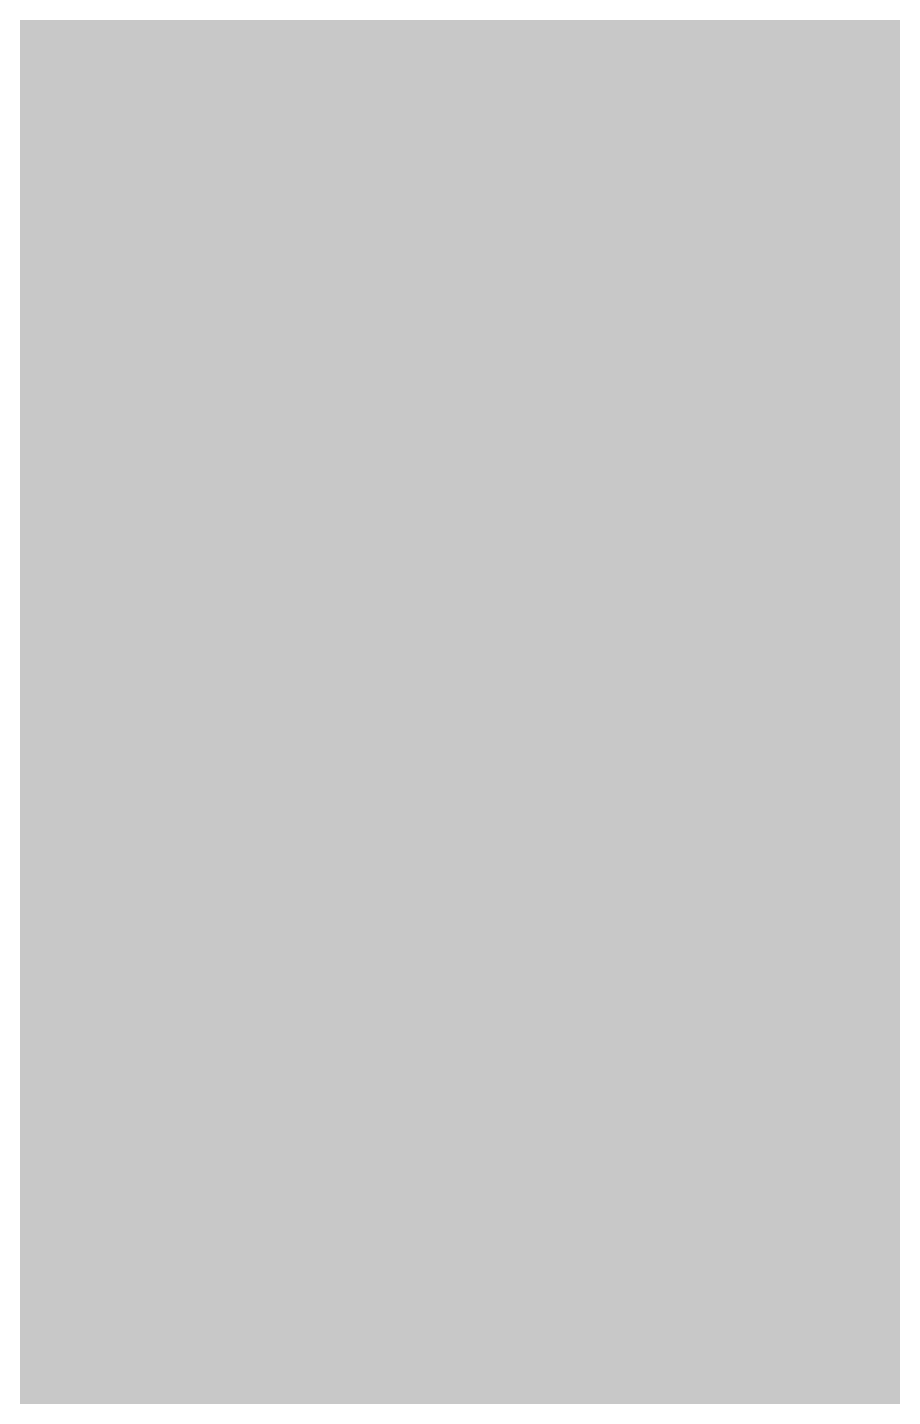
# Model space of a CAD drawing. Header units: inches. Extents: x -26493 to -10162, y -132 to 713.
# Drawn here: x -25005.35 to -25004.994, y 290.43 to 290.993 of the extents above; entities that cross this region are included whole.
import ezdxf

# ---------------------------------------------------------------- set-up
doc = ezdxf.new("R2010")
doc.units = ezdxf.units.IN
doc.header["$MEASUREMENT"] = 0
doc.layers.add('Q-SPCQ', color=91, linetype='Continuous', lineweight=9)

# ---------------------------------------------------------------- blocks, each defined once
blk = doc.blocks.new('Basketball_Backstop-Performance_Sports_Systems-3103-Ceiling_Hung - 27_-0_ to 27_-11 7_8_-706978-Section 13')
at = {"layer": 'Q-SPCQ'}
blk.add_hatch(color=256, dxfattribs=at).paths.add_polyline_path([(-25006.86166, 289.8125), (-25000.36166, 289.8125), (-25000.36166, 291), (-25000.50811, 291.35355), (-25000.73225, 291.48296), (-25000.86166, 291.5), (-25002.04203, 291.46092), (-25002.37422, 291.00436), (-25002.73666, 290.72325), (-25003.15873, 290.54701), (-25003.38962, 290.48696), (-25004.03224, 290.5386), (-25004.42416, 290.68838), (-25004.76071, 290.91979), (-25004.97216, 291.12211), (-25005.20541, 291.5), (-25006.49107, 291.48296), (-25006.71521, 291.35355), (-25006.86166, 291)], flags=0)
for centre, radius, start, end in [((-25003.61166, 292.25), 1.75, 180, 0), ((-25003.61166, 292.25), 1.625, 180, 0), ((-25003.61166, 292.22281), 1.75, 204.39575, 335.60425)]:
    blk.add_arc(centre, radius, start, end, dxfattribs=at)

msp = doc.modelspace()

# ---------------------------------------------------------------- block references
at = {"layer": 'Q-SPCQ'}
msp.add_blockref('Basketball_Backstop-Performance_Sports_Systems-3103-Ceiling_Hung - 27_-0_ to 27_-11 7_8_-706978-Section 13', (0, 0), dxfattribs=at)

doc.saveas('drawing.dxf')
